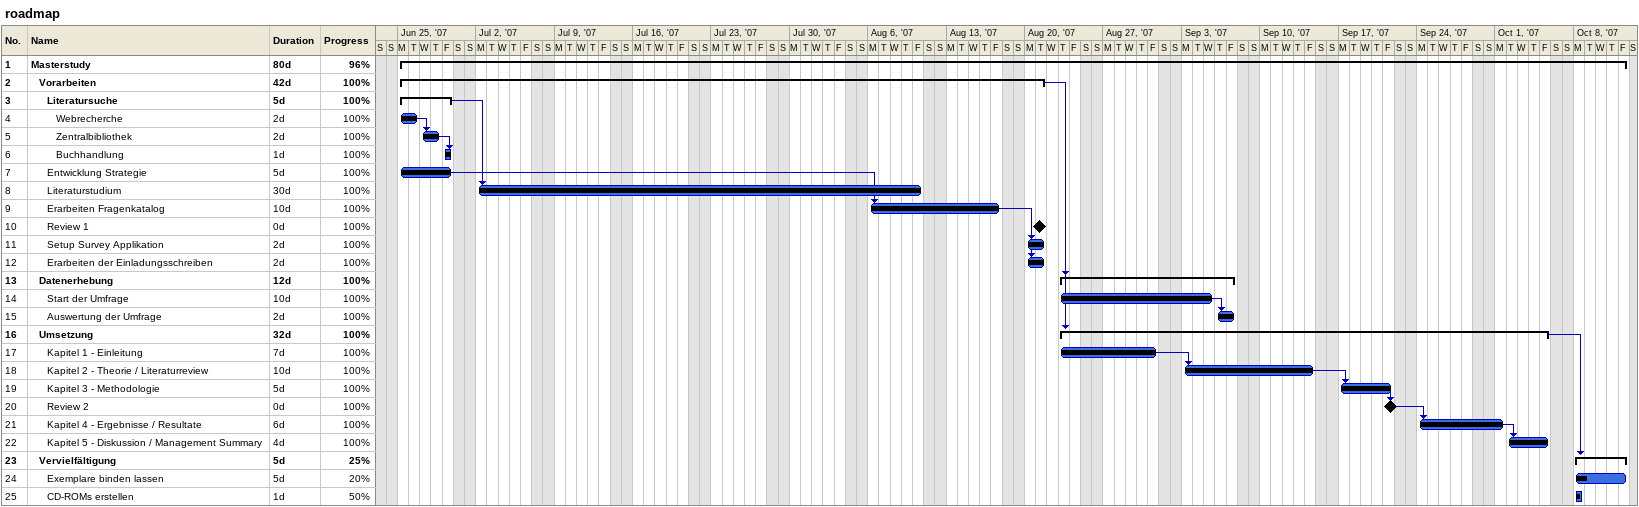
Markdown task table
roadmap

| ID | Level | Task | Duration | Start | Finish | Predecessors | % complete |
|---|---|---|---|---|---|---|---|
| 1 | 1 | **Masterstudy** | 80d | 2007-06-25 | 2007-10-12 |  | 96 |
| 2 | 2 | **Vorarbeiten** | 42d | 2007-06-25 | 2007-08-21 |  | 100 |
| 3 | 3 | **Literatursuche** | 5d | 2007-06-25 | 2007-06-29 |  | 100 |
| 4 | 4 | Webrecherche | 2d | 2007-06-25 | 2007-06-26 |  | 100 |
| 5 | 4 | Zentralbibliothek | 2d | 2007-06-27 | 2007-06-28 | 4 | 100 |
| 6 | 4 | Buchhandlung | 1d | 2007-06-29 | 2007-06-29 | 5 | 100 |
| 7 | 3 | Entwicklung Strategie | 5d | 2007-06-25 | 2007-06-29 |  | 100 |
| 8 | 3 | Literaturstudium | 30d | 2007-07-02 | 2007-08-10 | 3 | 100 |
| 9 | 3 | Erarbeiten Fragenkatalog | 10d | 2007-08-06 | 2007-08-17 | 7 | 100 |
| 10 | 3 | Review 1 | 0d | 2007-08-21 | 2007-08-21 |  | 100 |
| 11 | 3 | Setup Survey Applikation | 2d | 2007-08-20 | 2007-08-21 | 9 | 100 |
| 12 | 3 | Erarbeiten der Einladungsschreiben | 2d | 2007-08-20 | 2007-08-21 | 9 | 100 |
| 13 | 2 | **Datenerhebung** | 12d | 2007-08-23 | 2007-09-07 | 2 | 100 |
| 14 | 3 | Start der Umfrage | 10d | 2007-08-23 | 2007-09-05 |  | 100 |
| 15 | 3 | Auswertung der Umfrage | 2d | 2007-09-06 | 2007-09-07 | 14 | 100 |
| 16 | 2 | **Umsetzung** | 32d | 2007-08-23 | 2007-10-05 | 2 | 100 |
| 17 | 3 | Kapitel 1 - Einleitung | 7d | 2007-08-23 | 2007-08-31 |  | 100 |
| 18 | 3 | Kapitel 2 - Theorie / Literaturreview | 10d | 2007-09-03 | 2007-09-14 | 17 | 100 |
| 19 | 3 | Kapitel 3 - Methodologie | 5d | 2007-09-17 | 2007-09-21 | 18 | 100 |
| 20 | 3 | Review 2 | 0d | 2007-09-21 | 2007-09-21 | 19 | 100 |
| 21 | 3 | Kapitel 4 - Ergebnisse / Resultate | 6d | 2007-09-24 | 2007-10-01 | 20 | 100 |
| 22 | 3 | Kapitel 5 - Diskussion / Management Summary | 4d | 2007-10-02 | 2007-10-05 | 21 | 100 |
| 23 | 2 | **Vervielfältigung** | 5d | 2007-10-08 | 2007-10-12 | 16 | 25 |
| 24 | 3 | Exemplare binden lassen | 5d | 2007-10-08 | 2007-10-12 |  | 20 |
| 25 | 3 | CD-ROMs erstellen | 1d | 2007-10-08 | 2007-10-08 |  | 50 |
